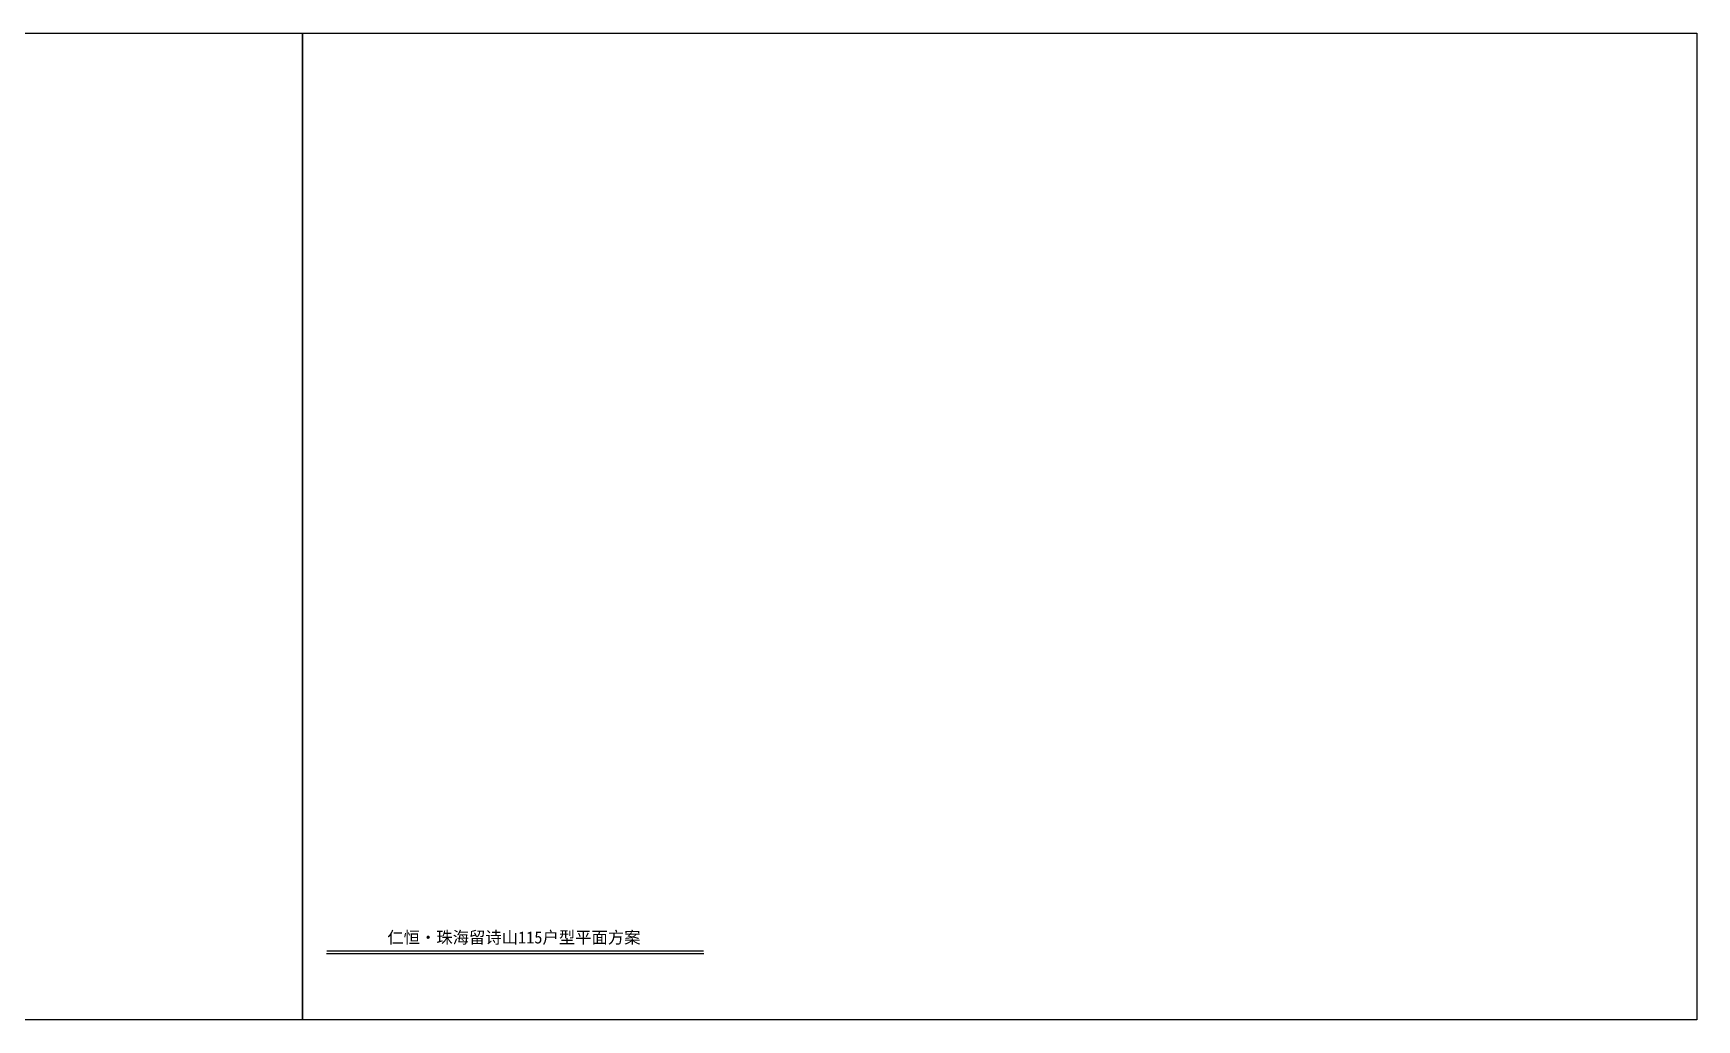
# Model space of a CAD drawing. Header units: millimetres. Extents: x 24675 to 175386, y -87697 to -40478.
# Drawn here: x 137807 to 175386, y -62753 to -40478 of the extents above; entities that cross this region are included whole.
import ezdxf
from ezdxf.enums import TextEntityAlignment as Align

# ---------------------------------------------------------------- set-up
doc = ezdxf.new("R2010")
doc.units = ezdxf.units.MM
doc.header["$LTSCALE"] = 10
doc.header["$MEASUREMENT"] = 0
doc.linetypes.add('__DASH', pattern=[0.35, 0.25, -0.1])
doc.layers.add('FF-TEXT', color=50, linetype='Continuous')
doc.layers.add('P-ANNO-DIMS', color=250, linetype='Continuous')
doc.styles.add('st', font='')
doc.styles.get('st').set_extended_font_data('SimSun')

# ---------------------------------------------------------------- blocks, each defined once
blk = doc.blocks.new('vxcv')
at = {"layer": 'Defpoints', "color": 251}
blk.add_lwpolyline([(301088, -172518.5), (332588, -172518.5), (332588, -194793.5), (301088, -194793.5)], close=True, dxfattribs=at)

msp = doc.modelspace()

# ---------------------------------------------------------------- linework, layer by layer
at = {"layer": 'Defpoints', "color": 251}
for points in [[(112385.9, -40477.7), (143885.9, -40477.7), (143885.9, -62752.7), (112385.9, -62752.7)], [(143885.9, -40477.7), (175385.9, -40477.7), (175385.9, -62752.7), (143885.9, -62752.7)]]:
    msp.add_lwpolyline(points, close=True, dxfattribs=at)
at = {"layer": 'FF-TEXT'}
msp.add_line((144431.4, -61255.3), (152955.3, -61255.3), dxfattribs=at)
msp.add_line((144431.4, -61255.3), (152955.3, -61255.3), dxfattribs=at)
msp.add_lwpolyline([(144431.4, -61201.2, 27.1, 27.1, 0), (152955.3, -61201.2, 69.3, 69.3, 0)], format="xyseb", dxfattribs=at)
msp.add_lwpolyline([(144431.4, -61201.2, 27.1, 27.1, 0), (152955.3, -61201.2, 69.3, 69.3, 0)], format="xyseb", dxfattribs=at)

# ---------------------------------------------------------------- block references
at = {"layer": 'P-ANNO-DIMS', "linetype": '__DASH'}
for p in [(-188702.1, 132040.8), (-157202.1, 132040.8)]:
    msp.add_blockref('vxcv', p, dxfattribs=at)

# ---------------------------------------------------------------- texts
at = {"layer": 'FF-TEXT', "style": 'st'}
msp.add_text('仁恒·珠海留诗山115户型平面方案', height=270.671, dxfattribs=at).set_placement((148665, -60889.9), align=Align.MIDDLE)

doc.saveas('drawing.dxf')
